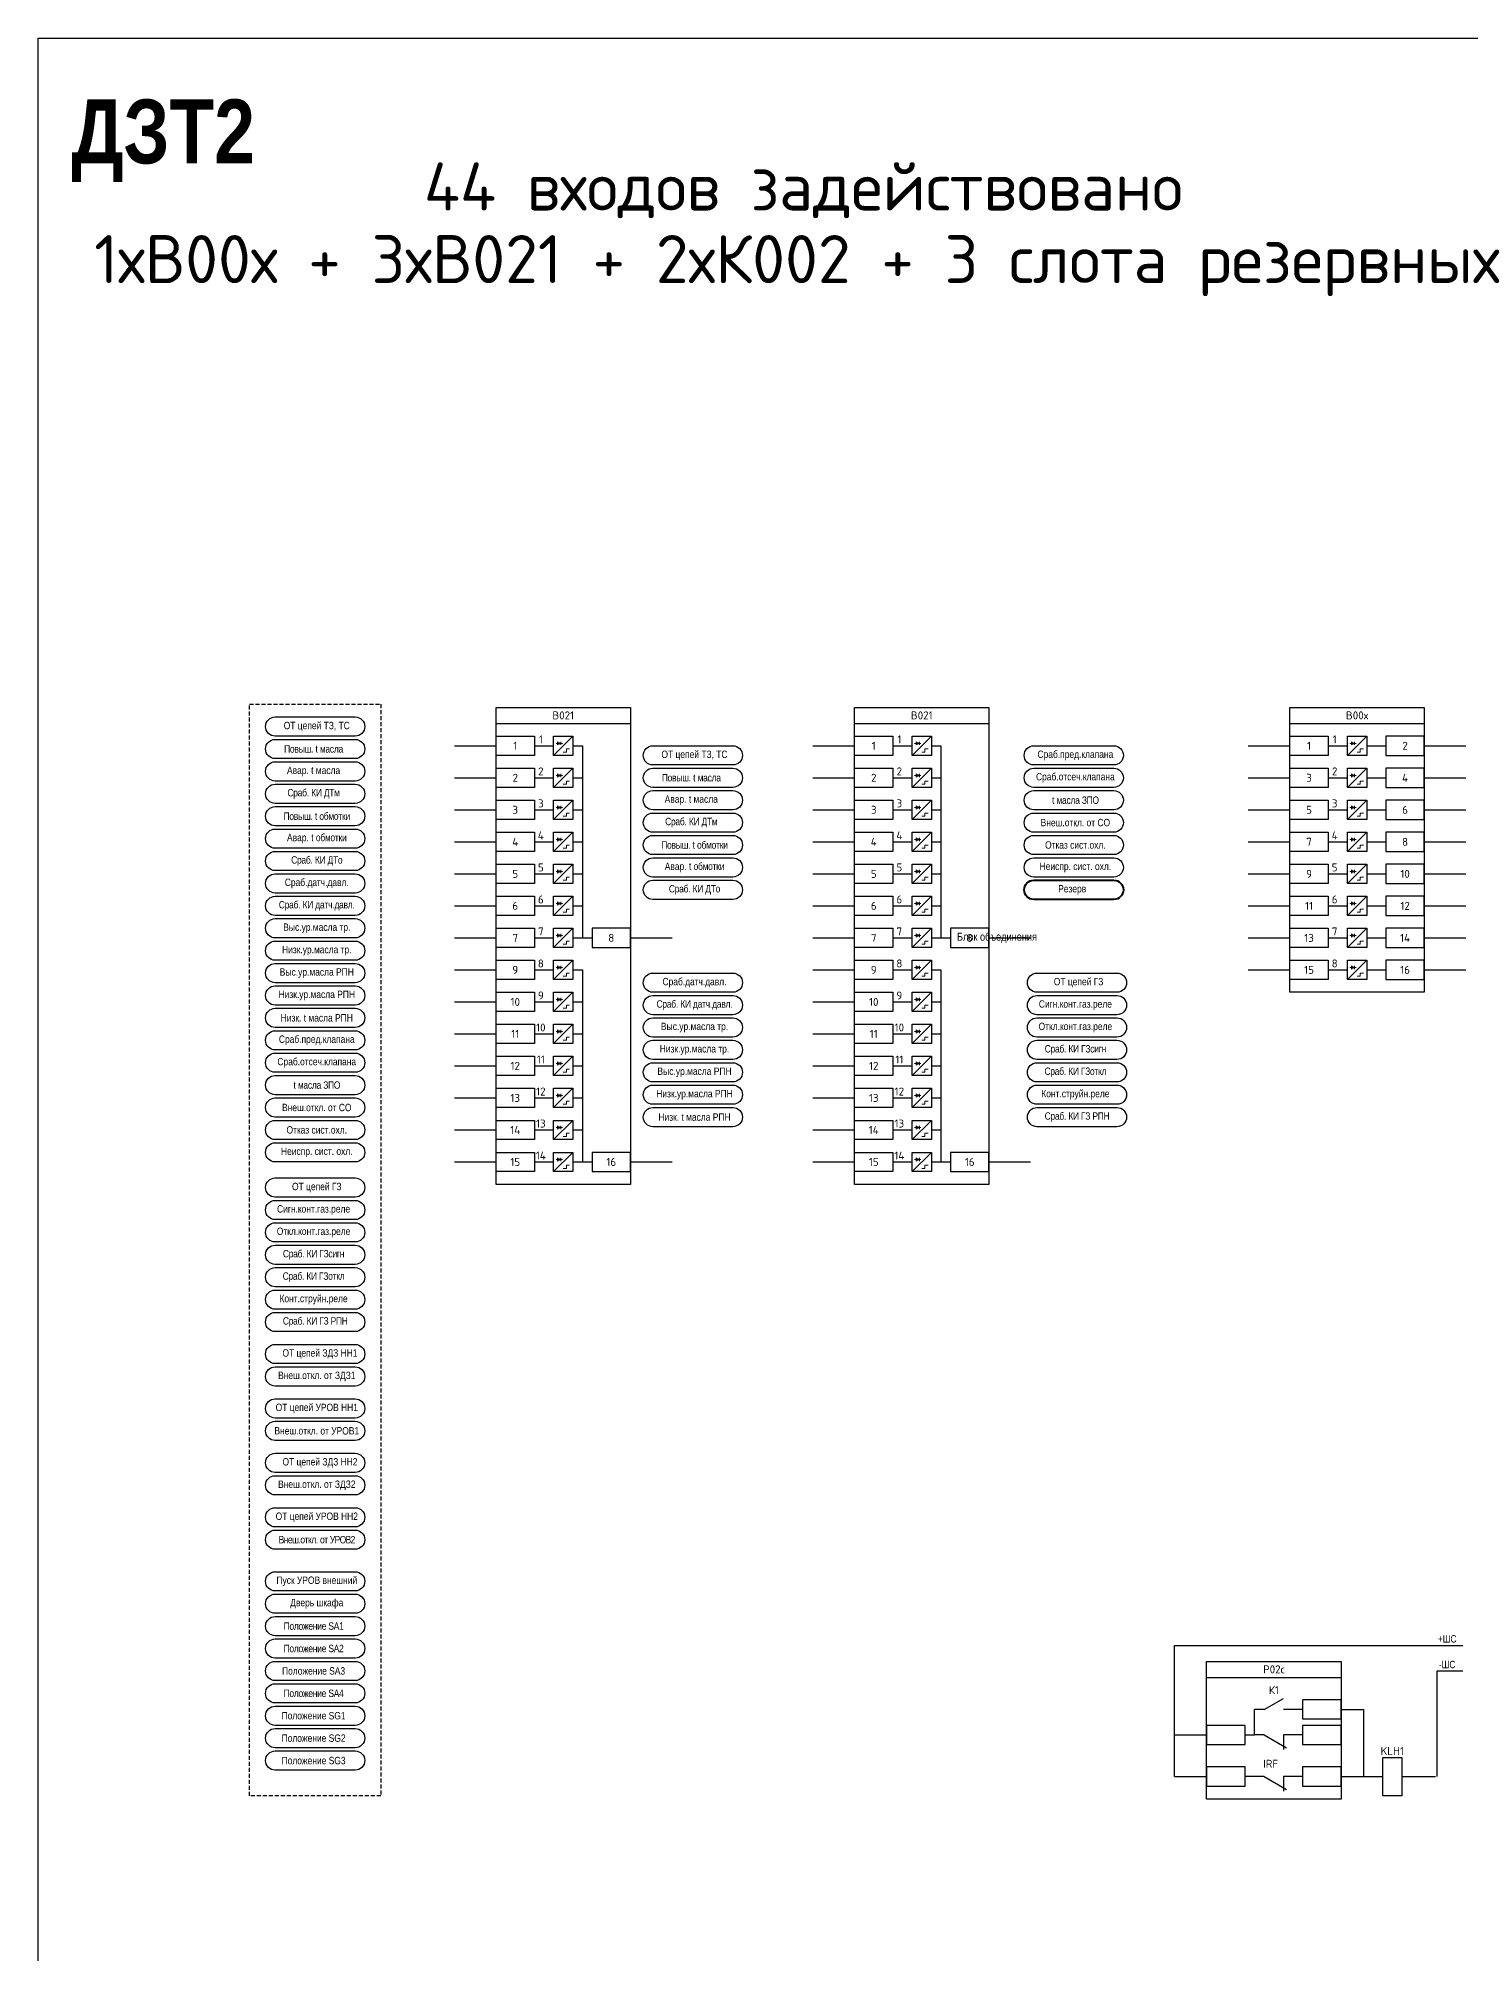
# Model space of a CAD drawing. Header units: millimetres. Extents: x 1657 to 5785, y -558 to 1129.
# Drawn here: x 2056 to 2504, y 136 to 734 of the extents above; entities that cross this region are included whole.
import ezdxf
from ezdxf.enums import TextEntityAlignment as Align

# ---------------------------------------------------------------- set-up
doc = ezdxf.new("R2010")
doc.units = ezdxf.units.MM
doc.linetypes.add('штриховая2', pattern=[0.375, 0.25, -0.125])
doc.layers.add('_ОРЗ_0.3', color=7, linetype='Continuous', lineweight=30)
doc.layers.add('TEXT', color=7, linetype='Continuous', lineweight=25)
doc.layers.add('Основная', color=7, linetype='Continuous')
doc.styles.add('2.5_Gost_RD', font='ARIALN.TTF', dxfattribs={"height": 2.5})
doc.styles.add('2.5_ISOCPEUR', font='isocpeur.ttf', dxfattribs={"width": 0.9, "height": 2.5})
doc.styles.add('2.5_ISOCPEUR_1', font='isocpeur.ttf', dxfattribs={"height": 2.5})

# ---------------------------------------------------------------- blocks, each defined once
blk = doc.blocks.new('*U42')
at = {"layer": 'Основная', "color": 0}
for p, q in [((0, 0), (2, 0)), ((2, 0), (40, 0)), ((40, 0), (42, 0))]:
    blk.add_line(p, q, dxfattribs=at)
blk = doc.blocks.new('*U55')
at = {"lineweight": 13, "ltscale": 0.25}
blk.add_line((20.25, 1.25), (20.25, 0.25), dxfattribs=at)
for points in [[(0, 3), (12, 3), (12, -3), (0, -3)], [(18, 3), (24, 3), (24, -3), (18, -3)]]:
    blk.add_lwpolyline(points, close=True)
blk.add_lwpolyline([(20.25, 0.75), (19.25, 1.25), (19.25, 0.25), (20.25, 0.75)], dxfattribs=at)
at = {"lineweight": 13, "flags": 128}
for points in [[(19.5, 1.5, 0, 0, 0), (19.5, 2, 0.25, 0, 0), (19.5, 2.5, 0, 0, 0)], [(20, 1.5, 0, 0, 0), (20, 2, 0.25, 0, 0), (20, 2.5, 0, 0, 0)]]:
    blk.add_lwpolyline(points, format="xyseb", dxfattribs=at)
at = {"layer": 'Основная', "color": 0}
blk.add_line((12, 0), (18, 0), dxfattribs=at)
at = {"layer": 'Основная', "ltscale": 0.25}
blk.add_line((24, 3), (18, -3), dxfattribs=at)
at = {"layer": 'Основная', "color": 0, "lineweight": 13}
blk.add_line((18.75, 0.75), (20.75, 0.75), dxfattribs=at)
for p, q in [((21, -2), (22, -2)), ((22, -1), (23, -1)), ((22, -2), (22, -1))]:
    blk.add_line(p, q, dxfattribs=at).dxf.unprotected_set("ltscale", 0)
at = {"layer": 'Основная', "style": '2.5_ISOCPEUR'}
for tag, p in [('ОУ', (3, 6)), ('В', (6, 0)), ('K', (14, 2))]:
    blk.add_attdef(tag, text='', height=2.5, dxfattribs=at).set_placement(p, align=Align.MIDDLE_CENTER)
blk = doc.blocks.new('*U53')
blk.add_lwpolyline([(0, 3), (-12, 3), (-12, -3), (0, -3)], close=True)
at = {"layer": 'Основная', "style": '2.5_ISOCPEUR'}
for tag, p in [('ОУ', (-7, 10)), ('В', (-6, 0))]:
    blk.add_attdef(tag, text='', height=2.5, dxfattribs=at).set_placement(p, align=Align.MIDDLE_CENTER)
blk = doc.blocks.new('*U110')
at = {"layer": 'Основная', "color": 0}
blk.add_line((0, 0), (7, -4), dxfattribs=at)
at = {"layer": 'Основная', "ltscale": 0.35}
blk.add_line((6, 0), (6, -4.5), dxfattribs=at)
blk = doc.blocks.new('*U101')
blk.add_lwpolyline([(0, 3), (-12, 3), (-12, -3), (0, -3)], close=True)
at = {"layer": 'Основная', "color": 0}
for p, q in [((-24, 0), (-27, 0)), ((-12, 0), (-18, 0))]:
    blk.add_line(p, q, dxfattribs=at)
at = {"ltscale": 0.25}
blk.add_blockref('*U110', (-24, 0), dxfattribs=at)
at = {"layer": 'Основная', "style": '2.5_ISOCPEUR'}
for tag, p in [('K', (-21, 6)), ('ОУ', (-22, 4)), ('В', (-6, 0))]:
    blk.add_attdef(tag, text='', height=2.5, dxfattribs=at).set_placement(p, align=Align.MIDDLE_CENTER)
blk = doc.blocks.new('SPEC_COS_H')
at = {"layer": 'Основная', "color": 0}
blk.add_line((0, 0), (6, 3.43), dxfattribs=at)
blk = doc.blocks.new('*U105')
blk.add_lwpolyline([(0, 3), (-12, 3), (-12, -3), (0, -3)], close=True)
at = {"layer": 'Основная', "color": 0}
for p, q in [((-24, 0), (-27, 0)), ((-12, 0), (-18, 0))]:
    blk.add_line(p, q, dxfattribs=at)
at = {"ltscale": 0.25}
blk.add_blockref('SPEC_COS_H', (-24, 0), dxfattribs=at)
at = {"layer": 'Основная', "style": '2.5_ISOCPEUR'}
for tag, p in [('ОУ', (-21, 6)), ('K', (-21, 6)), ('В', (-6, 0))]:
    blk.add_attdef(tag, text='', height=2.5, dxfattribs=at).set_placement(p, align=Align.MIDDLE_CENTER)
blk = doc.blocks.new('*U108')
at = {"layer": 'Основная', "color": 0}
for p, q in [((-9, 0), (-3, 0)), ((3, 0), (9, 0))]:
    blk.add_line(p, q, dxfattribs=at)
at = {"layer": 'Основная'}
blk.add_lwpolyline([(-3, 6), (3, 6), (3, -6), (-3, -6)], close=True, dxfattribs=at)
at = {"layer": 'Основная', "style": '2.5_ISOCPEUR'}
for tag, p in [('ОУ', (0, 8)), ('В2', (-7, -2)), ('В1', (7, -2))]:
    blk.add_attdef(tag, text='', height=2.5, dxfattribs=at).set_placement(p, align=Align.MIDDLE_CENTER)

msp = doc.modelspace()

# ---------------------------------------------------------------- linework, layer by layer
at = {"ltscale": 100}
for p, q in [((2226, 513), (2226, 453)), ((2338, 513), (2338, 453)), ((2226, 443), (2226, 383)), ((2338, 443), (2338, 383)), ((2411, 191), (2411, 232)), ((2411, 232), (2501, 232)), ((2493, 191), (2493, 224)), ((2493, 224), (2501, 224)), ((2436, 204), (2436, 212)), ((2470, 212), (2470, 191)), ((2433, 204), (2436, 204)), ((2483.5, 191), (2492.5, 191))]:
    msp.add_line(p, q, dxfattribs=at)
msp.add_lwpolyline([(2056, 734), (2704, 734), (2704, -171), (2056, -171)], close=True, dxfattribs=at)
at = {"color": 7, "linetype": 'штриховая2', "ltscale": 5}
msp.add_lwpolyline([(2122, 526), (2163, 526), (2163, 185), (2122, 185)], close=True, dxfattribs=at)
at = {"color": 1, "ltscale": 100}
for points in [[(2130, 516, -1), (2130, 522), (2155, 522, -1), (2155, 516)], [(2130, 509, -1), (2130, 515), (2155, 515, -1), (2155, 509)], [(2248, 507, -1), (2248, 513), (2273, 513, -1), (2273, 507)], [(2367, 507, -1), (2367, 513), (2392, 513, -1), (2392, 507)], [(2130, 502, -1), (2130, 508), (2155, 508, -1), (2155, 502)], [(2248, 500, -1), (2248, 506), (2273, 506, -1), (2273, 500)], [(2367, 500, -1), (2367, 506), (2392, 506, -1), (2392, 500)], [(2130, 495, -1), (2130, 501), (2155, 501, -1), (2155, 495)], [(2248, 493, -1), (2248, 499), (2273, 499, -1), (2273, 493)], [(2367, 493, -1), (2367, 499), (2392, 499, -1), (2392, 493)], [(2130, 488, -1), (2130, 494), (2155, 494, -1), (2155, 488)], [(2248, 486, -1), (2248, 492), (2273, 492, -1), (2273, 486)], [(2367, 486, -1), (2367, 492), (2392, 492, -1), (2392, 486)], [(2130, 481, -1), (2130, 487), (2155, 487, -1), (2155, 481)], [(2248, 479, -1), (2248, 485), (2273, 485, -1), (2273, 479)], [(2367, 479, -1), (2367, 485), (2392, 485, -1), (2392, 479)], [(2130, 474, -1), (2130, 480), (2155, 480, -1), (2155, 474)], [(2130, 467, -1), (2130, 473), (2155, 473, -1), (2155, 467)], [(2248, 472, -1), (2248, 478), (2273, 478, -1), (2273, 472)], [(2367, 472, -1), (2367, 478), (2392, 478, -1), (2392, 472)], [(2248, 465, -1), (2248, 471), (2273, 471, -1), (2273, 465)], [(2130, 460, -1), (2130, 466), (2155, 466, -1), (2155, 460)], [(2130, 453, -1), (2130, 459), (2155, 459, -1), (2155, 453)], [(2130, 446, -1), (2130, 452), (2155, 452, -1), (2155, 446)], [(2130, 439, -1), (2130, 445), (2155, 445, -1), (2155, 439)], [(2130, 432, -1), (2130, 438), (2155, 438, -1), (2155, 432)], [(2248, 436, -1), (2248, 442), (2273, 442, -1), (2273, 436)], [(2130, 425, -1), (2130, 431), (2155, 431, -1), (2155, 425)], [(2248, 429, -1), (2248, 435), (2273, 435, -1), (2273, 429)], [(2248, 422, -1), (2248, 428), (2273, 428, -1), (2273, 422)], [(2130, 418, -1), (2130, 424), (2155, 424, -1), (2155, 418)], [(2248, 415, -1), (2248, 421), (2273, 421, -1), (2273, 415)], [(2130, 411, -1), (2130, 417), (2155, 417, -1), (2155, 411)], [(2248, 408, -1), (2248, 414), (2273, 414, -1), (2273, 408)], [(2130, 404, -1), (2130, 410), (2155, 410, -1), (2155, 404)], [(2248, 401, -1), (2248, 407), (2273, 407, -1), (2273, 401)], [(2130, 397, -1), (2130, 403), (2155, 403, -1), (2155, 397)], [(2130, 390, -1), (2130, 396), (2155, 396, -1), (2155, 390)], [(2248, 394, -1), (2248, 400), (2273, 400, -1), (2273, 394)], [(2130, 383, -1), (2130, 389), (2155, 389, -1), (2155, 383)]]:
    msp.add_lwpolyline(points, format="xyb", close=True, dxfattribs=at)
at = {"ltscale": 100}
for points in [[(2186, 513), (2199, 513)], [(2223, 513), (2226, 513)], [(2298, 513), (2311, 513)], [(2335, 513), (2338, 513)], [(2434, 513), (2447, 513)], [(2471, 513), (2477, 513)], [(2489, 513), (2502, 513)], [(2186, 503), (2199, 503)], [(2223, 503), (2226, 503)], [(2298, 503), (2311, 503)], [(2335, 503), (2338, 503)], [(2434, 503), (2447, 503)], [(2471, 503), (2477, 503)], [(2489, 503), (2502, 503)], [(2186, 493), (2199, 493)], [(2223, 493), (2226, 493)], [(2298, 493), (2311, 493)], [(2335, 493), (2338, 493)], [(2434, 493), (2447, 493)], [(2471, 493), (2477, 493)], [(2489, 493), (2502, 493)], [(2186, 483), (2199, 483)], [(2223, 483), (2226, 483)], [(2298, 483), (2311, 483)], [(2335, 483), (2338, 483)], [(2434, 483), (2447, 483)], [(2471, 483), (2477, 483)], [(2489, 483), (2502, 483)], [(2186, 473), (2199, 473)], [(2223, 473), (2226, 473)], [(2298, 473), (2311, 473)], [(2335, 473), (2338, 473)], [(2434, 473), (2447, 473)], [(2471, 473), (2477, 473)], [(2489, 473), (2502, 473)], [(2186, 463), (2199, 463)], [(2223, 463), (2226, 463)], [(2298, 463), (2311, 463)], [(2335, 463), (2338, 463)], [(2434, 463), (2447, 463)], [(2471, 463), (2477, 463)], [(2489, 463), (2502, 463)], [(2186, 453), (2199, 453)], [(2223, 453), (2229, 453)], [(2241, 453), (2254, 453)], [(2298, 453), (2311, 453)], [(2335, 453), (2341, 453)], [(2353, 453), (2366, 453)], [(2434, 453), (2447, 453)], [(2471, 453), (2477, 453)], [(2489, 453), (2502, 453)], [(2186, 443), (2199, 443)], [(2223, 443), (2226, 443)], [(2298, 443), (2311, 443)], [(2335, 443), (2338, 443)], [(2434, 443), (2447, 443)], [(2471, 443), (2477, 443)], [(2489, 443), (2502, 443)], [(2186, 433), (2199, 433)], [(2223, 433), (2226, 433)], [(2298, 433), (2311, 433)], [(2335, 433), (2338, 433)], [(2186, 423), (2199, 423)], [(2223, 423), (2226, 423)], [(2298, 423), (2311, 423)], [(2335, 423), (2338, 423)], [(2186, 413), (2199, 413)], [(2223, 413), (2226, 413)], [(2298, 413), (2311, 413)], [(2335, 413), (2338, 413)], [(2186, 403), (2199, 403)], [(2223, 403), (2226, 403)], [(2298, 403), (2311, 403)], [(2335, 403), (2338, 403)], [(2186, 393), (2199, 393)], [(2223, 393), (2226, 393)], [(2298, 393), (2311, 393)], [(2335, 393), (2338, 393)], [(2186, 383), (2199, 383)], [(2223, 383), (2226, 383)], [(2223, 383), (2229, 383)], [(2241, 383), (2254, 383)], [(2298, 383), (2311, 383)], [(2335, 383), (2338, 383)], [(2335, 383), (2341, 383)], [(2353, 383), (2366, 383)], [(2463, 212), (2470, 212)], [(2411, 204), (2421, 204)], [(2411, 191), (2421, 191)], [(2436, 191), (2433, 191)], [(2463, 191), (2465, 191)], [(2465, 191), (2476, 191)]]:
    msp.add_lwpolyline(points, dxfattribs=at)
at = {"color": 1, "lineweight": 40, "ltscale": 100}
msp.add_lwpolyline([(2367, 465, -1), (2367, 471), (2392, 471, -1), (2392, 465)], format="xyb", close=True, dxfattribs=at)
at = {"color": 2, "ltscale": 100}
for points in [[(2368, 436, -1), (2368, 442), (2393, 442, -1), (2393, 436)], [(2368, 429, -1), (2368, 435), (2393, 435, -1), (2393, 429)], [(2368, 422, -1), (2368, 428), (2393, 428, -1), (2393, 422)], [(2368, 415, -1), (2368, 421), (2393, 421, -1), (2393, 415)], [(2368, 408, -1), (2368, 414), (2393, 414, -1), (2393, 408)], [(2368, 401, -1), (2368, 407), (2393, 407, -1), (2393, 401)], [(2368, 394, -1), (2368, 400), (2393, 400, -1), (2393, 394)], [(2130, 372, -1), (2130, 378), (2155, 378, -1), (2155, 372)], [(2130, 365, -1), (2130, 371), (2155, 371, -1), (2155, 365)], [(2130, 358, -1), (2130, 364), (2155, 364, -1), (2155, 358)], [(2130, 351, -1), (2130, 357), (2155, 357, -1), (2155, 351)], [(2130, 344, -1), (2130, 350), (2155, 350, -1), (2155, 344)], [(2130, 337, -1), (2130, 343), (2155, 343, -1), (2155, 337)], [(2130, 330, -1), (2130, 336), (2155, 336, -1), (2155, 330)]]:
    msp.add_lwpolyline(points, format="xyb", close=True, dxfattribs=at)
at = {"color": 3, "ltscale": 100}
for points in [[(2130, 320, -1), (2130, 326), (2155, 326, -1), (2155, 320)], [(2130, 313, -1), (2130, 319), (2155, 319, -1), (2155, 313)]]:
    msp.add_lwpolyline(points, format="xyb", close=True, dxfattribs=at)
at = {"color": 4, "ltscale": 100}
for points in [[(2130, 303, -1), (2130, 309), (2155, 309, -1), (2155, 303)], [(2130, 296, -1), (2130, 302), (2155, 302, -1), (2155, 296)]]:
    msp.add_lwpolyline(points, format="xyb", close=True, dxfattribs=at)
at = {"color": 5, "ltscale": 100}
for points in [[(2130, 286, -1), (2130, 292), (2155, 292, -1), (2155, 286)], [(2130, 279, -1), (2130, 285), (2155, 285, -1), (2155, 279)]]:
    msp.add_lwpolyline(points, format="xyb", close=True, dxfattribs=at)
at = {"color": 6, "ltscale": 100}
for points in [[(2130, 269, -1), (2130, 275), (2155, 275, -1), (2155, 269)], [(2130, 262, -1), (2130, 268), (2155, 268, -1), (2155, 262)]]:
    msp.add_lwpolyline(points, format="xyb", close=True, dxfattribs=at)
at = {"ltscale": 100}
for points in [[(2130, 249, -1), (2130, 255), (2155, 255, -1), (2155, 249)], [(2130, 242, -1), (2130, 248), (2155, 248, -1), (2155, 242)], [(2130, 235, -1), (2130, 241), (2155, 241, -1), (2155, 235)], [(2130, 228, -1), (2130, 234), (2155, 234, -1), (2155, 228)], [(2130, 221, -1), (2130, 227), (2155, 227, -1), (2155, 221)], [(2130, 214, -1), (2130, 220), (2155, 220, -1), (2155, 214)], [(2130, 207, -1), (2130, 213), (2155, 213, -1), (2155, 207)], [(2130, 200, -1), (2130, 206), (2155, 206, -1), (2155, 200)], [(2130, 193, -1), (2130, 199), (2155, 199, -1), (2155, 193)]]:
    msp.add_lwpolyline(points, format="xyb", close=True, dxfattribs=at)
at = {"layer": '_ОРЗ_0.3', "ltscale": 100}
for points in [[(2199, 525), (2241, 525), (2241, 376), (2199, 376)], [(2311, 525), (2353, 525), (2353, 376), (2311, 376)], [(2447, 525), (2489, 525), (2489, 436), (2447, 436)], [(2421, 227), (2463, 227), (2463, 184), (2421, 184)]]:
    msp.add_lwpolyline(points, close=True, dxfattribs=at)

# ---------------------------------------------------------------- block references
at = {"ltscale": 0.25}
for p in [(2199, 520), (2311, 520), (2447, 520), (2421, 222)]:
    msp.add_blockref('*U42', p, dxfattribs=at)
at = {"ltscale": 0.35}
ref = msp.add_blockref('*U108', (2479, 191), dxfattribs=at)
ref.add_attrib('ОУ', 'KLH1', dxfattribs={"layer": 'Основная', "height": 2.5, "style": '2.5_ISOCPEUR'}).set_placement((2479, 199), align=Align.MIDDLE_CENTER)
at = {"layer": '_ОРЗ_0.3', "ltscale": 0.25}
ref = msp.add_blockref('*U55', (2199, 513), dxfattribs=at)
ref.add_attrib('В', '1', dxfattribs={"layer": 'Основная', "height": 2.5, "style": '2.5_ISOCPEUR'}).set_placement((2205, 513), align=Align.MIDDLE_CENTER)
ref.add_attrib('K', '1', dxfattribs={"layer": 'Основная', "height": 2.5, "style": '2.5_ISOCPEUR'}).set_placement((2213, 515), align=Align.MIDDLE_CENTER)
ref = msp.add_blockref('*U55', (2311, 513), dxfattribs=at)
ref.add_attrib('В', '1', dxfattribs={"layer": 'Основная', "height": 2.5, "style": '2.5_ISOCPEUR'}).set_placement((2317, 513), align=Align.MIDDLE_CENTER)
ref.add_attrib('K', '1', dxfattribs={"layer": 'Основная', "height": 2.5, "style": '2.5_ISOCPEUR'}).set_placement((2325, 515), align=Align.MIDDLE_CENTER)
ref = msp.add_blockref('*U55', (2447, 513), dxfattribs=at)
ref.add_attrib('В', '1', dxfattribs={"layer": 'Основная', "height": 2.5, "style": '2.5_ISOCPEUR'}).set_placement((2453, 513), align=Align.MIDDLE_CENTER)
ref.add_attrib('K', '1', dxfattribs={"layer": 'Основная', "height": 2.5, "style": '2.5_ISOCPEUR'}).set_placement((2461, 515), align=Align.MIDDLE_CENTER)
ref = msp.add_blockref('*U53', (2489, 513), dxfattribs=at)
ref.add_attrib('В', '2', dxfattribs={"layer": 'Основная', "height": 2.5, "style": '2.5_ISOCPEUR'}).set_placement((2483, 513), align=Align.MIDDLE_CENTER)
ref = msp.add_blockref('*U55', (2199, 503), dxfattribs=at)
ref.add_attrib('В', '2', dxfattribs={"layer": 'Основная', "height": 2.5, "style": '2.5_ISOCPEUR'}).set_placement((2205, 503), align=Align.MIDDLE_CENTER)
ref.add_attrib('K', '2', dxfattribs={"layer": 'Основная', "height": 2.5, "style": '2.5_ISOCPEUR'}).set_placement((2213, 505), align=Align.MIDDLE_CENTER)
ref = msp.add_blockref('*U55', (2311, 503), dxfattribs=at)
ref.add_attrib('В', '2', dxfattribs={"layer": 'Основная', "height": 2.5, "style": '2.5_ISOCPEUR'}).set_placement((2317, 503), align=Align.MIDDLE_CENTER)
ref.add_attrib('K', '2', dxfattribs={"layer": 'Основная', "height": 2.5, "style": '2.5_ISOCPEUR'}).set_placement((2325, 505), align=Align.MIDDLE_CENTER)
ref = msp.add_blockref('*U55', (2447, 503), dxfattribs=at)
ref.add_attrib('В', '3', dxfattribs={"layer": 'Основная', "height": 2.5, "style": '2.5_ISOCPEUR'}).set_placement((2453, 503), align=Align.MIDDLE_CENTER)
ref.add_attrib('K', '2', dxfattribs={"layer": 'Основная', "height": 2.5, "style": '2.5_ISOCPEUR'}).set_placement((2461, 505), align=Align.MIDDLE_CENTER)
ref = msp.add_blockref('*U53', (2489, 503), dxfattribs=at)
ref.add_attrib('В', '4', dxfattribs={"layer": 'Основная', "height": 2.5, "style": '2.5_ISOCPEUR'}).set_placement((2483, 503), align=Align.MIDDLE_CENTER)
ref = msp.add_blockref('*U55', (2199, 493), dxfattribs=at)
ref.add_attrib('В', '3', dxfattribs={"layer": 'Основная', "height": 2.5, "style": '2.5_ISOCPEUR'}).set_placement((2205, 493), align=Align.MIDDLE_CENTER)
ref.add_attrib('K', '3', dxfattribs={"layer": 'Основная', "height": 2.5, "style": '2.5_ISOCPEUR'}).set_placement((2213, 495), align=Align.MIDDLE_CENTER)
ref = msp.add_blockref('*U55', (2311, 493), dxfattribs=at)
ref.add_attrib('В', '3', dxfattribs={"layer": 'Основная', "height": 2.5, "style": '2.5_ISOCPEUR'}).set_placement((2317, 493), align=Align.MIDDLE_CENTER)
ref.add_attrib('K', '3', dxfattribs={"layer": 'Основная', "height": 2.5, "style": '2.5_ISOCPEUR'}).set_placement((2325, 495), align=Align.MIDDLE_CENTER)
ref = msp.add_blockref('*U55', (2447, 493), dxfattribs=at)
ref.add_attrib('В', '5', dxfattribs={"layer": 'Основная', "height": 2.5, "style": '2.5_ISOCPEUR'}).set_placement((2453, 493), align=Align.MIDDLE_CENTER)
ref.add_attrib('K', '3', dxfattribs={"layer": 'Основная', "height": 2.5, "style": '2.5_ISOCPEUR'}).set_placement((2461, 495), align=Align.MIDDLE_CENTER)
ref = msp.add_blockref('*U53', (2489, 493), dxfattribs=at)
ref.add_attrib('В', '6', dxfattribs={"layer": 'Основная', "height": 2.5, "style": '2.5_ISOCPEUR'}).set_placement((2483, 493), align=Align.MIDDLE_CENTER)
ref = msp.add_blockref('*U55', (2199, 483), dxfattribs=at)
ref.add_attrib('В', '4', dxfattribs={"layer": 'Основная', "height": 2.5, "style": '2.5_ISOCPEUR'}).set_placement((2205, 483), align=Align.MIDDLE_CENTER)
ref.add_attrib('K', '4', dxfattribs={"layer": 'Основная', "height": 2.5, "style": '2.5_ISOCPEUR'}).set_placement((2213, 485), align=Align.MIDDLE_CENTER)
ref = msp.add_blockref('*U55', (2311, 483), dxfattribs=at)
ref.add_attrib('В', '4', dxfattribs={"layer": 'Основная', "height": 2.5, "style": '2.5_ISOCPEUR'}).set_placement((2317, 483), align=Align.MIDDLE_CENTER)
ref.add_attrib('K', '4', dxfattribs={"layer": 'Основная', "height": 2.5, "style": '2.5_ISOCPEUR'}).set_placement((2325, 485), align=Align.MIDDLE_CENTER)
ref = msp.add_blockref('*U55', (2447, 483), dxfattribs=at)
ref.add_attrib('В', '7', dxfattribs={"layer": 'Основная', "height": 2.5, "style": '2.5_ISOCPEUR'}).set_placement((2453, 483), align=Align.MIDDLE_CENTER)
ref.add_attrib('K', '4', dxfattribs={"layer": 'Основная', "height": 2.5, "style": '2.5_ISOCPEUR'}).set_placement((2461, 485), align=Align.MIDDLE_CENTER)
ref = msp.add_blockref('*U53', (2489, 483), dxfattribs=at)
ref.add_attrib('В', '8', dxfattribs={"layer": 'Основная', "height": 2.5, "style": '2.5_ISOCPEUR'}).set_placement((2483, 483), align=Align.MIDDLE_CENTER)
ref = msp.add_blockref('*U55', (2199, 473), dxfattribs=at)
ref.add_attrib('В', '5', dxfattribs={"layer": 'Основная', "height": 2.5, "style": '2.5_ISOCPEUR'}).set_placement((2205, 473), align=Align.MIDDLE_CENTER)
ref.add_attrib('K', '5', dxfattribs={"layer": 'Основная', "height": 2.5, "style": '2.5_ISOCPEUR'}).set_placement((2213, 475), align=Align.MIDDLE_CENTER)
ref = msp.add_blockref('*U55', (2311, 473), dxfattribs=at)
ref.add_attrib('В', '5', dxfattribs={"layer": 'Основная', "height": 2.5, "style": '2.5_ISOCPEUR'}).set_placement((2317, 473), align=Align.MIDDLE_CENTER)
ref.add_attrib('K', '5', dxfattribs={"layer": 'Основная', "height": 2.5, "style": '2.5_ISOCPEUR'}).set_placement((2325, 475), align=Align.MIDDLE_CENTER)
ref = msp.add_blockref('*U55', (2447, 473), dxfattribs=at)
ref.add_attrib('В', '9', dxfattribs={"layer": 'Основная', "height": 2.5, "style": '2.5_ISOCPEUR'}).set_placement((2453, 473), align=Align.MIDDLE_CENTER)
ref.add_attrib('K', '5', dxfattribs={"layer": 'Основная', "height": 2.5, "style": '2.5_ISOCPEUR'}).set_placement((2461, 475), align=Align.MIDDLE_CENTER)
ref = msp.add_blockref('*U53', (2489, 473), dxfattribs=at)
ref.add_attrib('В', '10', dxfattribs={"layer": 'Основная', "height": 2.5, "style": '2.5_ISOCPEUR'}).set_placement((2483, 473), align=Align.MIDDLE_CENTER)
ref = msp.add_blockref('*U55', (2199, 463), dxfattribs=at)
ref.add_attrib('В', '6', dxfattribs={"layer": 'Основная', "height": 2.5, "style": '2.5_ISOCPEUR'}).set_placement((2205, 463), align=Align.MIDDLE_CENTER)
ref.add_attrib('K', '6', dxfattribs={"layer": 'Основная', "height": 2.5, "style": '2.5_ISOCPEUR'}).set_placement((2213, 465), align=Align.MIDDLE_CENTER)
ref = msp.add_blockref('*U55', (2311, 463), dxfattribs=at)
ref.add_attrib('В', '6', dxfattribs={"layer": 'Основная', "height": 2.5, "style": '2.5_ISOCPEUR'}).set_placement((2317, 463), align=Align.MIDDLE_CENTER)
ref.add_attrib('K', '6', dxfattribs={"layer": 'Основная', "height": 2.5, "style": '2.5_ISOCPEUR'}).set_placement((2325, 465), align=Align.MIDDLE_CENTER)
ref = msp.add_blockref('*U55', (2447, 463), dxfattribs=at)
ref.add_attrib('В', '11', dxfattribs={"layer": 'Основная', "height": 2.5, "style": '2.5_ISOCPEUR'}).set_placement((2453, 463), align=Align.MIDDLE_CENTER)
ref.add_attrib('K', '6', dxfattribs={"layer": 'Основная', "height": 2.5, "style": '2.5_ISOCPEUR'}).set_placement((2461, 465), align=Align.MIDDLE_CENTER)
ref = msp.add_blockref('*U53', (2489, 463), dxfattribs=at)
ref.add_attrib('В', '12', dxfattribs={"layer": 'Основная', "height": 2.5, "style": '2.5_ISOCPEUR'}).set_placement((2483, 463), align=Align.MIDDLE_CENTER)
ref = msp.add_blockref('*U55', (2199, 453), dxfattribs=at)
ref.add_attrib('В', '7', dxfattribs={"layer": 'Основная', "height": 2.5, "style": '2.5_ISOCPEUR'}).set_placement((2205, 453), align=Align.MIDDLE_CENTER)
ref.add_attrib('K', '7', dxfattribs={"layer": 'Основная', "height": 2.5, "style": '2.5_ISOCPEUR'}).set_placement((2213, 455), align=Align.MIDDLE_CENTER)
ref = msp.add_blockref('*U53', (2241, 453), dxfattribs=at)
ref.add_attrib('В', '8', dxfattribs={"layer": 'Основная', "height": 2.5, "style": '2.5_ISOCPEUR'}).set_placement((2235, 453), align=Align.MIDDLE_CENTER)
ref = msp.add_blockref('*U55', (2311, 453), dxfattribs=at)
ref.add_attrib('В', '7', dxfattribs={"layer": 'Основная', "height": 2.5, "style": '2.5_ISOCPEUR'}).set_placement((2317, 453), align=Align.MIDDLE_CENTER)
ref.add_attrib('K', '7', dxfattribs={"layer": 'Основная', "height": 2.5, "style": '2.5_ISOCPEUR'}).set_placement((2325, 455), align=Align.MIDDLE_CENTER)
ref = msp.add_blockref('*U53', (2353, 453), dxfattribs=at)
ref.add_attrib('В', '8', dxfattribs={"layer": 'Основная', "height": 2.5, "style": '2.5_ISOCPEUR'}).set_placement((2347, 453), align=Align.MIDDLE_CENTER)
ref = msp.add_blockref('*U55', (2447, 453), dxfattribs=at)
ref.add_attrib('В', '13', dxfattribs={"layer": 'Основная', "height": 2.5, "style": '2.5_ISOCPEUR'}).set_placement((2453, 453), align=Align.MIDDLE_CENTER)
ref.add_attrib('K', '7', dxfattribs={"layer": 'Основная', "height": 2.5, "style": '2.5_ISOCPEUR'}).set_placement((2461, 455), align=Align.MIDDLE_CENTER)
ref = msp.add_blockref('*U53', (2489, 453), dxfattribs=at)
ref.add_attrib('В', '14', dxfattribs={"layer": 'Основная', "height": 2.5, "style": '2.5_ISOCPEUR'}).set_placement((2483, 453), align=Align.MIDDLE_CENTER)
ref = msp.add_blockref('*U55', (2199, 443), dxfattribs=at)
ref.add_attrib('В', '9', dxfattribs={"layer": 'Основная', "height": 2.5, "style": '2.5_ISOCPEUR'}).set_placement((2205, 443), align=Align.MIDDLE_CENTER)
ref.add_attrib('K', '8', dxfattribs={"layer": 'Основная', "height": 2.5, "style": '2.5_ISOCPEUR'}).set_placement((2213, 445), align=Align.MIDDLE_CENTER)
ref = msp.add_blockref('*U55', (2311, 443), dxfattribs=at)
ref.add_attrib('В', '9', dxfattribs={"layer": 'Основная', "height": 2.5, "style": '2.5_ISOCPEUR'}).set_placement((2317, 443), align=Align.MIDDLE_CENTER)
ref.add_attrib('K', '8', dxfattribs={"layer": 'Основная', "height": 2.5, "style": '2.5_ISOCPEUR'}).set_placement((2325, 445), align=Align.MIDDLE_CENTER)
ref = msp.add_blockref('*U55', (2447, 443), dxfattribs=at)
ref.add_attrib('В', '15', dxfattribs={"layer": 'Основная', "height": 2.5, "style": '2.5_ISOCPEUR'}).set_placement((2453, 443), align=Align.MIDDLE_CENTER)
ref.add_attrib('K', '8', dxfattribs={"layer": 'Основная', "height": 2.5, "style": '2.5_ISOCPEUR'}).set_placement((2461, 445), align=Align.MIDDLE_CENTER)
ref = msp.add_blockref('*U53', (2489, 443), dxfattribs=at)
ref.add_attrib('В', '16', dxfattribs={"layer": 'Основная', "height": 2.5, "style": '2.5_ISOCPEUR'}).set_placement((2483, 443), align=Align.MIDDLE_CENTER)
ref = msp.add_blockref('*U55', (2199, 433), dxfattribs=at)
ref.add_attrib('В', '10', dxfattribs={"layer": 'Основная', "height": 2.5, "style": '2.5_ISOCPEUR'}).set_placement((2205, 433), align=Align.MIDDLE_CENTER)
ref.add_attrib('K', '9', dxfattribs={"layer": 'Основная', "height": 2.5, "style": '2.5_ISOCPEUR'}).set_placement((2213, 435), align=Align.MIDDLE_CENTER)
ref = msp.add_blockref('*U55', (2311, 433), dxfattribs=at)
ref.add_attrib('В', '10', dxfattribs={"layer": 'Основная', "height": 2.5, "style": '2.5_ISOCPEUR'}).set_placement((2317, 433), align=Align.MIDDLE_CENTER)
ref.add_attrib('K', '9', dxfattribs={"layer": 'Основная', "height": 2.5, "style": '2.5_ISOCPEUR'}).set_placement((2325, 435), align=Align.MIDDLE_CENTER)
ref = msp.add_blockref('*U55', (2199, 423), dxfattribs=at)
ref.add_attrib('В', '11', dxfattribs={"layer": 'Основная', "height": 2.5, "style": '2.5_ISOCPEUR'}).set_placement((2205, 423), align=Align.MIDDLE_CENTER)
ref.add_attrib('K', '10', dxfattribs={"layer": 'Основная', "height": 2.5, "style": '2.5_ISOCPEUR'}).set_placement((2213, 425), align=Align.MIDDLE_CENTER)
ref = msp.add_blockref('*U55', (2311, 423), dxfattribs=at)
ref.add_attrib('В', '11', dxfattribs={"layer": 'Основная', "height": 2.5, "style": '2.5_ISOCPEUR'}).set_placement((2317, 423), align=Align.MIDDLE_CENTER)
ref.add_attrib('K', '10', dxfattribs={"layer": 'Основная', "height": 2.5, "style": '2.5_ISOCPEUR'}).set_placement((2325, 425), align=Align.MIDDLE_CENTER)
ref = msp.add_blockref('*U55', (2199, 413), dxfattribs=at)
ref.add_attrib('В', '12', dxfattribs={"layer": 'Основная', "height": 2.5, "style": '2.5_ISOCPEUR'}).set_placement((2205, 413), align=Align.MIDDLE_CENTER)
ref.add_attrib('K', '11', dxfattribs={"layer": 'Основная', "height": 2.5, "style": '2.5_ISOCPEUR'}).set_placement((2213, 415), align=Align.MIDDLE_CENTER)
ref = msp.add_blockref('*U55', (2311, 413), dxfattribs=at)
ref.add_attrib('В', '12', dxfattribs={"layer": 'Основная', "height": 2.5, "style": '2.5_ISOCPEUR'}).set_placement((2317, 413), align=Align.MIDDLE_CENTER)
ref.add_attrib('K', '11', dxfattribs={"layer": 'Основная', "height": 2.5, "style": '2.5_ISOCPEUR'}).set_placement((2325, 415), align=Align.MIDDLE_CENTER)
ref = msp.add_blockref('*U55', (2199, 403), dxfattribs=at)
ref.add_attrib('В', '13', dxfattribs={"layer": 'Основная', "height": 2.5, "style": '2.5_ISOCPEUR'}).set_placement((2205, 403), align=Align.MIDDLE_CENTER)
ref.add_attrib('K', '12', dxfattribs={"layer": 'Основная', "height": 2.5, "style": '2.5_ISOCPEUR'}).set_placement((2213, 405), align=Align.MIDDLE_CENTER)
ref = msp.add_blockref('*U55', (2311, 403), dxfattribs=at)
ref.add_attrib('В', '13', dxfattribs={"layer": 'Основная', "height": 2.5, "style": '2.5_ISOCPEUR'}).set_placement((2317, 403), align=Align.MIDDLE_CENTER)
ref.add_attrib('K', '12', dxfattribs={"layer": 'Основная', "height": 2.5, "style": '2.5_ISOCPEUR'}).set_placement((2325, 405), align=Align.MIDDLE_CENTER)
ref = msp.add_blockref('*U55', (2199, 393), dxfattribs=at)
ref.add_attrib('В', '14', dxfattribs={"layer": 'Основная', "height": 2.5, "style": '2.5_ISOCPEUR'}).set_placement((2205, 393), align=Align.MIDDLE_CENTER)
ref.add_attrib('K', '13', dxfattribs={"layer": 'Основная', "height": 2.5, "style": '2.5_ISOCPEUR'}).set_placement((2213, 395), align=Align.MIDDLE_CENTER)
ref = msp.add_blockref('*U55', (2311, 393), dxfattribs=at)
ref.add_attrib('В', '14', dxfattribs={"layer": 'Основная', "height": 2.5, "style": '2.5_ISOCPEUR'}).set_placement((2317, 393), align=Align.MIDDLE_CENTER)
ref.add_attrib('K', '13', dxfattribs={"layer": 'Основная', "height": 2.5, "style": '2.5_ISOCPEUR'}).set_placement((2325, 395), align=Align.MIDDLE_CENTER)
ref = msp.add_blockref('*U55', (2199, 383), dxfattribs=at)
ref.add_attrib('В', '15', dxfattribs={"layer": 'Основная', "height": 2.5, "style": '2.5_ISOCPEUR'}).set_placement((2205, 383), align=Align.MIDDLE_CENTER)
ref.add_attrib('K', '14', dxfattribs={"layer": 'Основная', "height": 2.5, "style": '2.5_ISOCPEUR'}).set_placement((2213, 385), align=Align.MIDDLE_CENTER)
ref = msp.add_blockref('*U53', (2241, 383), dxfattribs=at)
ref.add_attrib('В', '16', dxfattribs={"layer": 'Основная', "height": 2.5, "style": '2.5_ISOCPEUR'}).set_placement((2235, 383), align=Align.MIDDLE_CENTER)
ref = msp.add_blockref('*U55', (2311, 383), dxfattribs=at)
ref.add_attrib('В', '15', dxfattribs={"layer": 'Основная', "height": 2.5, "style": '2.5_ISOCPEUR'}).set_placement((2317, 383), align=Align.MIDDLE_CENTER)
ref.add_attrib('K', '14', dxfattribs={"layer": 'Основная', "height": 2.5, "style": '2.5_ISOCPEUR'}).set_placement((2325, 385), align=Align.MIDDLE_CENTER)
ref = msp.add_blockref('*U53', (2353, 383), dxfattribs=at)
ref.add_attrib('В', '16', dxfattribs={"layer": 'Основная', "height": 2.5, "style": '2.5_ISOCPEUR'}).set_placement((2347, 383), align=Align.MIDDLE_CENTER)
ref = msp.add_blockref('*U105', (2463, 212), dxfattribs=at)
ref.add_attrib('ОУ', 'К1', dxfattribs={"layer": 'Основная', "height": 2.5, "style": '2.5_ISOCPEUR'}).set_placement((2442, 218), align=Align.MIDDLE_CENTER)
for name, p in [('*U53', (2433, 204)), ('*U101', (2463, 204)), ('*U53', (2433, 191))]:
    msp.add_blockref(name, p, dxfattribs=at)
ref = msp.add_blockref('*U101', (2463, 191), dxfattribs=at)
ref.add_attrib('ОУ', 'IRF', dxfattribs={"layer": 'Основная', "height": 2.5, "style": '2.5_ISOCPEUR'}).set_placement((2441, 195), align=Align.MIDDLE_CENTER)

# ---------------------------------------------------------------- texts
at = {"ltscale": 100, "attachment_point": 5, "style": '2.5_Gost_RD'}
for s, insert, char_height, width in [('{\\fArial Narrow|b1|i0|c204|p34;ДЗТ2}', (2095, 702), 20, 1350), ('\\A1;\\pxsm0.7;Сраб.пред.клапана', (2380, 510), 2.3, 31), ('\\A1;\\pxsm0.7;Сраб.отсеч.клапана', (2380, 503), 2.3, 31), ('\\pxsm0.7;Внеш.откл. от СО', (2380, 489), 2.3, 29.0175), ('\\A1;\\pxsm0.7;Отказ сист.охл.', (2380, 482), 2.3, 31), ('\\A1;\\pxsm0.7;Неиспр. сист. охл.', (2380, 475), 2.3, 29.7748), ('\\A1;\\pxsm0.7;Выс.ур.масла тр.', (2143, 456), 2.3, 31), ('\\pxsm0.7;Блок объединения', (2355.5, 453), 2.5, 41), ('\\A1;\\pxsm0.7;Низк.ур.масла тр.', (2143, 449), 2.3, 29.7748), ('\\A1;\\pxsm0.7;Выс.ур.масла РПН', (2143, 442), 2.3, 31), ('\\A1;\\pxsm0.7;Низк.ур.масла РПН', (2143, 435), 2.3, 29.7748), ('\\A1;\\pxsm0.7;Низк. t масла РПН', (2143, 428), 2.3, 29.7748), ('\\A1;\\pxsm0.7;Выс.ур.масла тр.', (2261, 425), 2.3, 31), ('\\A1;\\pxsm0.7;Сраб.пред.клапана', (2143, 421), 2.3, 31), ('\\A1;\\pxsm0.7;Низк.ур.масла тр.', (2261, 418), 2.3, 29.7748), ('\\A1;\\pxsm0.7;Сраб.отсеч.клапана', (2143, 414), 2.3, 31), ('\\A1;\\pxsm0.7;Выс.ур.масла РПН', (2261, 411), 2.3, 31), ('\\pxsm0.7;Внеш.откл. от СО', (2143, 400), 2.3, 29.0175), ('\\A1;\\pxsm0.7;Низк.ур.масла РПН', (2261, 404), 2.3, 29.7748), ('\\A1;\\pxsm0.7;Конт.струйн.реле', (2380, 404), 2.3, 31), ('\\A1;\\pxsm0.7;Низк. t масла РПН', (2261, 397), 2.3, 29.7748), ('\\A1;\\pxsm0.7;{\\T0.95;Сраб. КИ ГЗ РПН}', (2380.5, 397), 2.3, 31), ('\\A1;\\pxsm0.7;Отказ сист.охл.', (2143, 393), 2.3, 31), ('\\A1;\\pxsm0.7;Неиспр. сист. охл.', (2143, 386), 2.3, 29.7748), ('\\A1;\\pxsm0.7;Конт.струйн.реле', (2142, 340), 2.3, 31), ('\\A1;\\pxsm0.7;{\\T0.95;Сраб. КИ ГЗ РПН}', (2142.5, 333), 2.3, 31), ('\\pxsm0.7;ОТ цепей ЗДЗ НН1', (2144, 323), 2.3, 31), ('\\pxsm0.7;Внеш.откл. от ЗДЗ1', (2143, 316), 2.3, 28.7717), ('\\pxsm0.7;ОТ цепей УРОВ НН1', (2143, 306), 2.3, 31), ('\\pxsm0.7;Внеш.откл. от УРОВ1', (2143, 299), 2.3, 29.0175), ('\\pxsm0.7;ОТ цепей ЗДЗ НН2', (2144, 289), 2.3, 31), ('\\pxsm0.7;Внеш.откл. от ЗДЗ2', (2143, 282), 2.3, 28.4003), ('\\pxsm0.7;ОТ цепей УРОВ НН2', (2143, 272), 2.3, 31), ('\\pxsm0.7;{\\T0.9;Внеш.откл. от УРОВ2}', (2143, 265), 2.3, 29.0175), ('Пуск УРОВ внешний', (2143, 252), 2.3, 31)]:
    msp.add_mtext(s, dxfattribs=dict(at, insert=insert, char_height=char_height, width=width))
at = {"ltscale": 0.25, "attachment_point": 5, "style": '2.5_ISOCPEUR_1'}
for s, insert, char_height, width in [('44 входов задействовано', (2295, 686.5), 15, 356.9341), ('1хВ00х + 3хВ021 + 2хК002 + {\\C3;3 слота резервных}', (2293, 663), 15, 525.8681), ('B021', (2220, 522.5), 2.5, 42), ('B021', (2332, 522.5), 2.5, 42), ('B00х', (2468, 522.5), 2.5, 42)]:
    msp.add_mtext(s, dxfattribs=dict(at, insert=insert, char_height=char_height, width=width))
at = {"color": 2, "ltscale": 0.25, "true_color": 0xf1eb1f, "insert": (2442, 224.5), "char_height": 2.5, "width": 42, "attachment_point": 5, "style": '2.5_ISOCPEUR_1'}
msp.add_mtext('{\\C256;Р02с}', dxfattribs=at)
at = {"layer": 'TEXT', "ltscale": 100, "char_height": 2.3, "attachment_point": 5, "style": '2.5_Gost_RD'}
for s, insert, width in [('\\pxsm0.7;ОТ цепей ТЗ, ТС', (2143, 519), 31), ('\\A1;\\pxsm0.7;{\\T0.95;Повыш. t масла }', (2142, 512), 31), ('\\pxsm0.7;ОТ цепей ТЗ, ТС', (2261, 510), 31), ('\\A1;\\pxsm0.7;Авар. t масла', (2142, 505), 31), ('\\A1;\\pxsm0.7;{\\T0.95;Повыш. t масла }', (2260, 503), 31), ('\\A1;\\pxsm0.7;{\\T0.95;Сраб. КИ ДТм}', (2142, 498), 31), ('\\A1;\\pxsm0.7;Авар. t масла', (2260, 496), 31), ('\\A1;\\pxsm0.7;{\\T0.95;t масла ЗПО}', (2380, 496), 31), ('\\A1;\\pxsm0.7;{\\T0.95;Повыш. t обмотки}', (2143, 491), 31), ('\\A1;\\pxsm0.7;{\\T0.95;Сраб. КИ ДТм}', (2260, 489), 31), ('\\A1;\\pxsm0.7;Авар. t {\\T0.95;обмотки}', (2143, 484), 31), ('\\A1;\\pxsm0.7;{\\T0.95;Повыш. t обмотки}', (2261, 482), 31), ('\\A1;\\pxsm0.7;{\\T0.95;Сраб. КИ ДТо}', (2143, 477), 31), ('\\A1;\\pxsm0.7;Авар. t {\\T0.95;обмотки}', (2261, 475), 31), ('\\A1;\\pxsm0.7;Сраб.д{\\T0.95;а}тч.давл.', (2143, 470), 31), ('\\A1;\\pxsm0.7;{\\T0.95;Сраб. КИ ДТо}', (2261, 468), 31), ('\\A1;\\pxsm0.7;Резерв', (2379, 468), 31), ('\\A1;\\pxsm0.7;{\\T0.95;Сраб. КИ датч.давл.}', (2143, 463), 31), ('\\A1;\\pxsm0.7;Сраб.д{\\T0.95;а}тч.давл.', (2261, 439), 31), ('\\pxsm0.7;ОТ цепей ГЗ', (2381, 439), 31), ('\\A1;\\pxsm0.7;{\\T0.95;Сраб. КИ датч.давл.}', (2261, 432), 31), ('\\A1;\\pxsm0.7;Сигн.конт.газ.реле', (2380, 432), 31), ('\\A1;\\pxsm0.7;Откл.конт.газ.реле', (2380, 425), 31), ('\\A1;\\pxsm0.7;{\\T0.95;Сраб. КИ ГЗсигн}', (2380, 418), 31), ('\\A1;\\pxsm0.7;{\\T0.95;t масла ЗПО}', (2143, 407), 31), ('\\A1;\\pxsm0.7;{\\T0.95;Сраб. КИ ГЗоткл}', (2380, 411), 31), ('\\pxsm0.7;ОТ цепей ГЗ', (2143, 375), 31), ('\\A1;\\pxsm0.7;Сигн.конт.газ.реле', (2142, 368), 31), ('\\A1;\\pxsm0.7;Откл.конт.газ.реле', (2142, 361), 31), ('\\A1;\\pxsm0.7;{\\T0.95;Сраб. КИ ГЗсигн}', (2142, 354), 31), ('\\A1;\\pxsm0.7;{\\T0.95;Сраб. КИ ГЗоткл}', (2142, 347), 31), ('\\pxsm0.7;Дверь шкафа', (2143, 245), 31), ('\\pxsm0.7;{\\T0.95;Положение SA1}', (2142, 238), 31), ('\\pxi-3,l4,sm0.7,t4;+ШС', (2495, 234), 28), ('\\pxsm0.7;{\\T0.95;Положение SA2}', (2142, 231), 31), ('\\pxsm0.7;Положение SA3', (2142, 224), 31), ('\\pxi-3,l4,sm0.7,t4;-ШС', (2495, 226), 28), ('\\pxsm0.7;{\\T0.95;Положение SA4}', (2142, 217), 31), ('\\pxsm0.7;Положение SG1', (2142, 210), 31), ('\\pxsm0.7;Положение SG2', (2142, 203), 31), ('\\pxsm0.7;Положение SG3', (2142, 196), 31)]:
    msp.add_mtext(s, dxfattribs=dict(at, insert=insert, width=width))

doc.saveas('drawing.dxf')
